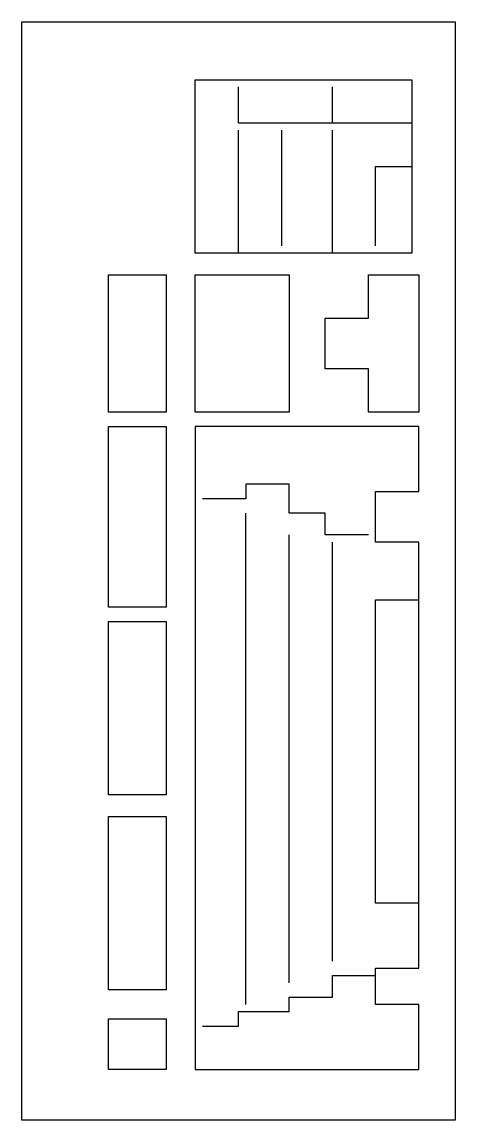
# Model space of a CAD drawing. Extents: x 13210 to 13347, y 10543 to 10892.
import ezdxf

# ---------------------------------------------------------------- set-up
doc = ezdxf.new("R2010")
doc.units = 0
doc.header["$LTSCALE"] = 1000
doc.header["$MEASUREMENT"] = 0
doc.layers.get('0').update_dxf_attribs({"linetype": 'CONTINUOUS'})

# ---------------------------------------------------------------- blocks, each defined once
blk = doc.blocks.new('11PCOM09-KEYBD')
at = {"color": 0, "linetype": 'BYBLOCK'}
for p, q in [((0, 0), (0, 19)), ((0, 19), (7.5, 19)), ((7.5, 19), (7.5, 0)), ((3, 15), (3, 18)), ((3, 18), (6.75, 18)), ((3.75, 17.25), (3.75, 17.875)), ((5.375, 17.25), (5.375, 17.875)), ((6.75, 18), (6.75, 15)), ((5.375, 17.25), (3.75, 17.25)), ((3.75, 15), (3.75, 17.125)), ((4.5, 15.125), (4.5, 17.125)), ((6.75, 17.25), (5.375, 17.25)), ((5.375, 15), (5.375, 17.125)), ((6.125, 15.125), (6.125, 16.5)), ((6.125, 16.5), (6.75, 16.5)), ((6.75, 15), (3, 15)), ((1.5, 14.625), (2.5, 14.625)), ((1.5, 12.25), (1.5, 14.625)), ((2.5, 14.625), (2.5, 12.25)), ((3, 12.25), (3, 14.625)), ((3, 14.625), (4.625, 14.625)), ((4.625, 14.625), (4.625, 12.25)), ((6, 13.875), (6, 14.625)), ((6, 14.625), (6.875, 14.625)), ((6.875, 14.625), (6.875, 12.25)), ((5.25, 13), (5.25, 13.875)), ((5.25, 13.875), (6, 13.875)), ((6, 13), (5.25, 13)), ((6, 12.25), (6, 13)), ((2.5, 12.25), (1.5, 12.25)), ((4.625, 12.25), (3, 12.25)), ((6.875, 12.25), (6, 12.25)), ((1.5, 12), (2.5, 12)), ((1.5, 8.875), (1.5, 12)), ((2.5, 12), (2.5, 8.875)), ((3, 12), (3, 0.875)), ((6.875, 12), (3, 12)), ((6.875, 10.875), (6.875, 12)), ((4.625, 11), (3.875, 11)), ((3.875, 11), (3.875, 10.75)), ((4.625, 10.5), (4.625, 11)), ((6.125, 10), (6.125, 10.875)), ((6.125, 10.875), (6.875, 10.875)), ((3.875, 10.75), (3.125, 10.75)), ((3.875, 2), (3.875, 10.5)), ((5.25, 10.5), (4.625, 10.5)), ((5.25, 10.125), (5.25, 10.5)), ((4.625, 2.375), (4.625, 10.125)), ((6, 10.125), (5.25, 10.125)), ((5.375, 2.75), (5.375, 10)), ((6.875, 10), (6.125, 10)), ((6.875, 2.625), (6.875, 10)), ((6.125, 3.75), (6.125, 9)), ((6.125, 9), (6.875, 9)), ((2.5, 8.875), (1.5, 8.875)), ((1.5, 5.625), (1.5, 8.625)), ((1.5, 8.625), (2.5, 8.625)), ((2.5, 8.625), (2.5, 5.625)), ((2.5, 5.625), (1.5, 5.625)), ((1.5, 5.25), (2.5, 5.25)), ((1.5, 2.25), (1.5, 5.25)), ((2.5, 5.25), (2.5, 2.25)), ((6.875, 3.75), (6.125, 3.75)), ((5.375, 2.125), (5.375, 2.5)), ((5.375, 2.5), (6.125, 2.5)), ((6.125, 2), (6.125, 2.625)), ((6.125, 2.625), (6.875, 2.625)), ((2.5, 2.25), (1.5, 2.25)), ((4.625, 1.875), (4.625, 2.125)), ((4.625, 2.125), (5.375, 2.125)), ((6.875, 2), (6.125, 2)), ((6.875, 0.875), (6.875, 2)), ((1.5, 1.75), (2.5, 1.75)), ((1.5, 0.875), (1.5, 1.75)), ((2.5, 1.75), (2.5, 0.875)), ((3.75, 1.625), (3.75, 1.875)), ((3.75, 1.875), (4.625, 1.875)), ((3.125, 1.625), (3.75, 1.625)), ((2.5, 0.875), (1.5, 0.875)), ((3, 0.875), (6.875, 0.875)), ((7.5, 0), (0, 0))]:
    blk.add_line(p, q, dxfattribs=at)

msp = doc.modelspace()

# ---------------------------------------------------------------- block references
at = {"color": 2, "linetype": 'BYBLOCK', "xscale": 18.34452978398746, "yscale": 18.34452978398746, "zscale": 18.34452978398746}
msp.add_blockref('11PCOM09-KEYBD', (13209.84, 10543.12), dxfattribs=at)

doc.saveas('drawing.dxf')
